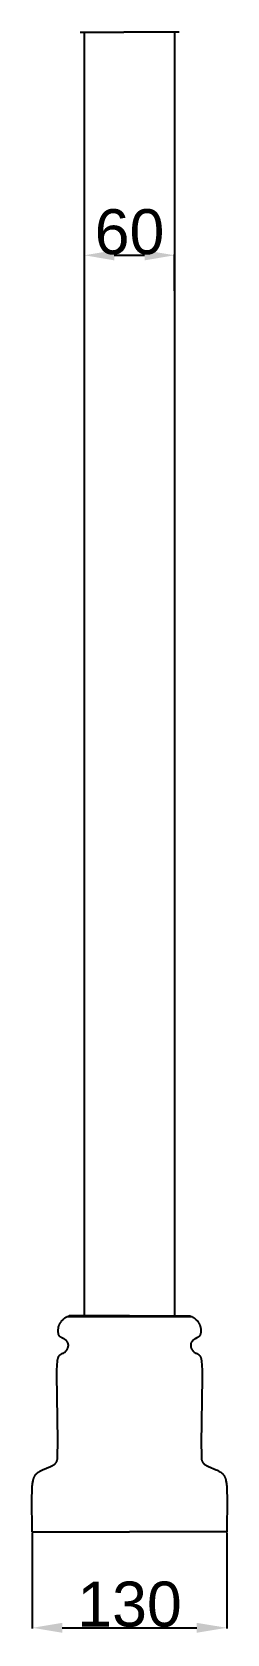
# Model space of a CAD drawing. Header units: millimetres. Extents: x -1576 to 3664, y -445 to 3215.
# Drawn here: x -394 to -264, y 1561 to 2629 of the extents above; entities that cross this region are included whole.
import ezdxf

# ---------------------------------------------------------------- set-up
doc = ezdxf.new("R2010")
doc.units = ezdxf.units.MM
doc.header["$MEASUREMENT"] = 0
doc.layers.add('Domyślny', color=7, linetype='Continuous', true_color=0x000000)
doc.layers.add('Utwórz2D linie widoczne', color=7, linetype='Continuous', true_color=0x000000)
doc.styles.add('Arial', font='arial.ttf')
doc.dimstyles.new('Domyślny', dxfattribs={"dimtxt": 30, "dimasz": 20, "dimexe": 0.5, "dimexo": 0.5, "dimgap": 0.25, "dimtad": 1, "dimtoh": 1, "dimdec": 0, "dimzin": 1, "dimdsep": 46, "dimtxsty": 'Arial', "dimcen": 0.5, "dimazin": 0, "dimtfac": 1, "dimtdec": 4, "dimtix": 1, "dimtmove": 1, "dimatfit": 3, "dimfxl": 0, "dimtolj": 1, "dimtzin": 1, "dimarcsym": 0})

# ---------------------------------------------------------------- blocks, each defined once
blk = doc.blocks.new('*D4')
at = {"layer": 'Defpoints', "color": 0}
for p in [(-394, 1629), (-264, 1629), (-264, 1565)]:
    blk.add_point(p, dxfattribs=at)
at = {"layer": 'Domyślny', "color": 0, "lineweight": -2}
for p, q in [((-394, 1628.5), (-394, 1564.5)), ((-264, 1628.5), (-264, 1564.5)), ((-374, 1565), (-284, 1565))]:
    blk.add_line(p, q, dxfattribs=at)
at = {"layer": 'Domyślny', "color": 0}
for points in [[(-374, 1568.3), (-374, 1561.7), (-394, 1565)], [(-284, 1561.7), (-284, 1568.3), (-264, 1565)]]:
    blk.add_solid(points, dxfattribs=at)
at = {"layer": 'Domyślny', "color": 0, "insert": (-329, 1580.6), "char_height": 30, "attachment_point": 5, "style": 'Arial'}
blk.add_mtext('\\A1;130', dxfattribs=at)
blk = doc.blocks.new('*D5')
at = {"layer": 'Defpoints', "color": 0}
for p in [(-298.9, 2480.2), (-359.2, 2456), (-298.9, 2456)]:
    blk.add_point(p, dxfattribs=at)
at = {"layer": 'Domyślny', "color": 0, "lineweight": -2}
for p, q in [((-359.2, 2456.5), (-359.2, 2480.7)), ((-339.2, 2480.2), (-318.9, 2480.2)), ((-298.9, 2456.5), (-298.9, 2480.7))]:
    blk.add_line(p, q, dxfattribs=at)
at = {"layer": 'Domyślny', "color": 0}
for points in [[(-339.2, 2483.5), (-339.2, 2476.8), (-359.2, 2480.2)], [(-318.9, 2476.8), (-318.9, 2483.5), (-298.9, 2480.2)]]:
    blk.add_solid(points, dxfattribs=at)
at = {"layer": 'Domyślny', "color": 0, "insert": (-329, 2495.7), "char_height": 30, "attachment_point": 5, "style": 'Arial'}
blk.add_mtext('\\A1;60', dxfattribs=at)

msp = doc.modelspace()

# ---------------------------------------------------------------- linework, layer by layer
at = {"layer": 'Utwórz2D linie widoczne'}
for p, q in [((-362.1, 2629), (-362.1, 2629)), ((-362.1, 2629), (-362.1, 2629)), ((-362.1, 2629), (-362.1, 2629)), ((-362.1, 2629), (-362, 2629)), ((-362, 2629), (-361.9, 2629)), ((-361.9, 2629), (-361.2, 2629)), ((-361.2, 2629), (-358.8, 2629)), ((-359.2, 1773), (-359.2, 2629)), ((-358.8, 2629), (-350.7, 2629)), ((-350.7, 2629), (-332.8, 2629)), ((-295.9, 2629), (-332.8, 2629)), ((-298.9, 2629), (-298.9, 1773)), ((-376.7, 1764.1), (-376.6, 1764.4)), ((-376.7, 1763.9), (-376.7, 1764.1)), ((-376.7, 1763.7), (-376.7, 1763.9)), ((-376.7, 1763.5), (-376.7, 1763.7)), ((-376.7, 1763.2), (-376.7, 1763.5)), ((-376.7, 1763), (-376.7, 1763.2)), ((-376.7, 1762.8), (-376.7, 1763)), ((-376.7, 1762.6), (-376.7, 1762.8)), ((-376.7, 1762.4), (-376.7, 1762.6)), ((-376.6, 1764.8), (-376.5, 1765.1)), ((-376.6, 1764.6), (-376.6, 1764.8)), ((-376.6, 1764.4), (-376.6, 1764.6)), ((-376.5, 1765.3), (-376.4, 1765.5)), ((-376.5, 1765.1), (-376.5, 1765.3)), ((-376.4, 1765.8), (-376.3, 1766)), ((-376.4, 1765.5), (-376.4, 1765.8)), ((-376.3, 1766), (-376.2, 1766.3)), ((-376.2, 1766.3), (-376.1, 1766.5)), ((-376.1, 1766.7), (-376, 1767)), ((-376.1, 1766.5), (-376.1, 1766.7)), ((-376, 1767), (-375.9, 1767.2)), ((-375.9, 1767.2), (-375.7, 1767.5)), ((-375.7, 1767.5), (-375.6, 1767.7)), ((-375.6, 1767.7), (-375.5, 1767.9)), ((-375.5, 1767.9), (-375.4, 1768.2)), ((-375.4, 1768.2), (-375.2, 1768.4)), ((-375.2, 1768.4), (-375.1, 1768.6)), ((-375.1, 1768.6), (-375, 1768.9)), ((-375, 1768.9), (-374.8, 1769.1)), ((-374.8, 1769.1), (-374.6, 1769.3)), ((-374.6, 1769.3), (-374.5, 1769.6)), ((-374.5, 1769.6), (-374.3, 1769.8)), ((-374.3, 1769.8), (-374.1, 1770)), ((-374.1, 1770), (-373.9, 1770.2)), ((-373.9, 1770.2), (-373.7, 1770.4)), ((-373.7, 1770.4), (-373.5, 1770.6)), ((-373.5, 1770.6), (-373.2, 1770.8)), ((-373.2, 1770.8), (-373, 1771)), ((-373, 1771), (-372.8, 1771.2)), ((-372.8, 1771.2), (-372.5, 1771.4)), ((-372.5, 1771.4), (-372.3, 1771.6)), ((-372.3, 1771.6), (-372, 1771.8)), ((-372, 1771.8), (-371.7, 1772)), ((-371.7, 1772), (-371.5, 1772.1)), ((-371.5, 1772.1), (-371.2, 1772.3)), ((-371.2, 1772.3), (-370.9, 1772.5)), ((-370.9, 1772.5), (-370.5, 1772.6)), ((-370.5, 1772.6), (-369.3, 1773)), ((-370.5, 1772.6), (-329, 1772.6)), ((-329, 1773), (-369.3, 1773)), ((-329, 1773), (-288.7, 1773)), ((-329, 1772.6), (-287.5, 1772.6)), ((-288.7, 1773), (-287.5, 1772.6)), ((-287.5, 1772.6), (-287.2, 1772.5)), ((-287.2, 1772.5), (-286.9, 1772.3)), ((-286.9, 1772.3), (-286.6, 1772.1)), ((-286.6, 1772.1), (-286.3, 1772)), ((-286.3, 1772), (-286, 1771.8)), ((-286, 1771.8), (-285.8, 1771.6)), ((-285.8, 1771.6), (-285.5, 1771.4)), ((-285.5, 1771.4), (-285.3, 1771.2)), ((-285.3, 1771.2), (-285, 1771)), ((-285, 1771), (-284.8, 1770.8)), ((-284.8, 1770.8), (-284.6, 1770.6)), ((-284.6, 1770.6), (-284.4, 1770.4)), ((-284.4, 1770.4), (-284.1, 1770.2)), ((-284.1, 1770.2), (-284, 1770)), ((-284, 1770), (-283.8, 1769.8)), ((-283.8, 1769.8), (-283.6, 1769.6)), ((-283.6, 1769.6), (-283.4, 1769.3)), ((-283.4, 1769.3), (-283.2, 1769.1)), ((-283.2, 1769.1), (-283.1, 1768.9)), ((-283.1, 1768.9), (-282.9, 1768.6)), ((-282.9, 1768.6), (-282.8, 1768.4)), ((-282.8, 1768.4), (-282.7, 1768.2)), ((-282.7, 1768.2), (-282.5, 1767.9)), ((-282.5, 1767.9), (-282.4, 1767.7)), ((-282.4, 1767.7), (-282.3, 1767.5)), ((-282.3, 1767.5), (-282.2, 1767.2)), ((-282.2, 1767.2), (-282.1, 1767)), ((-282.1, 1767), (-282, 1766.7)), ((-282, 1766.7), (-281.9, 1766.5)), ((-281.9, 1766.5), (-281.8, 1766.3)), ((-281.8, 1766.3), (-281.7, 1766)), ((-281.7, 1766), (-281.7, 1765.8)), ((-281.7, 1765.8), (-281.6, 1765.5)), ((-281.6, 1765.5), (-281.6, 1765.3)), ((-281.6, 1765.3), (-281.5, 1765.1)), ((-281.5, 1765.1), (-281.5, 1764.8)), ((-281.5, 1764.8), (-281.4, 1764.6)), ((-281.4, 1764.6), (-281.4, 1764.4)), ((-281.4, 1764.4), (-281.4, 1764.1)), ((-281.4, 1764.1), (-281.3, 1763.9)), ((-281.3, 1763.9), (-281.3, 1763.7)), ((-281.3, 1763.7), (-281.3, 1763.5)), ((-281.3, 1763.5), (-281.3, 1763.2)), ((-281.3, 1763.2), (-281.3, 1763)), ((-281.3, 1763), (-281.3, 1762.8)), ((-281.3, 1762.8), (-281.3, 1762.6)), ((-281.3, 1762.6), (-281.3, 1762.4)), ((-376.7, 1762.2), (-376.7, 1762.4)), ((-376.7, 1762), (-376.7, 1762.2)), ((-376.7, 1761.8), (-376.7, 1762)), ((-376.6, 1761.6), (-376.7, 1761.8)), ((-376.6, 1761.4), (-376.6, 1761.6)), ((-376.5, 1761.2), (-376.6, 1761.4)), ((-376.5, 1761), (-376.5, 1761.2)), ((-376.5, 1760.9), (-376.5, 1761)), ((-376.4, 1760.7), (-376.5, 1760.9)), ((-376.4, 1760.5), (-376.4, 1760.7)), ((-376.3, 1760.4), (-376.4, 1760.5)), ((-376.2, 1760.2), (-376.3, 1760.4)), ((-376.2, 1760.1), (-376.2, 1760.2)), ((-376.2, 1760.2), (-376.2, 1760.2)), ((-376.1, 1760), (-376.2, 1760.1)), ((-376.1, 1759.9), (-376.1, 1760)), ((-376.1, 1760), (-376.1, 1760)), ((-376, 1759.8), (-376.1, 1759.9)), ((-376, 1759.7), (-376, 1759.8)), ((-376, 1759.8), (-376, 1759.8)), ((-375.9, 1759.7), (-376, 1759.7)), ((-375.9, 1759.6), (-375.9, 1759.7)), ((-375.8, 1759.5), (-375.9, 1759.6)), ((-375.7, 1759.4), (-375.8, 1759.5)), ((-375.8, 1759.5), (-375.8, 1759.5)), ((-375.7, 1759.3), (-375.7, 1759.4)), ((-375.6, 1759.3), (-375.7, 1759.3)), ((-375.6, 1759.2), (-375.6, 1759.3)), ((-375.5, 1759.2), (-375.6, 1759.2)), ((-375.5, 1759.1), (-375.5, 1759.2)), ((-375.4, 1759.1), (-375.5, 1759.1)), ((-375.3, 1759), (-375.4, 1759.1)), ((-375.2, 1758.9), (-375.3, 1759)), ((-375.3, 1759), (-375.3, 1759)), ((-375.1, 1758.8), (-375.2, 1758.9)), ((-374.9, 1758.7), (-375.1, 1758.8)), ((-374.8, 1758.6), (-374.9, 1758.7)), ((-374.6, 1758.5), (-374.8, 1758.6)), ((-374.2, 1758.3), (-374.6, 1758.5)), ((-373, 1757.7), (-374.2, 1758.3)), ((-372.6, 1757.5), (-373, 1757.7)), ((-372.4, 1757.4), (-372.6, 1757.5)), ((-372.2, 1757.3), (-372.4, 1757.4)), ((-372, 1757.1), (-372.2, 1757.3)), ((-371.9, 1757.1), (-372, 1757.1)), ((-371.9, 1757), (-371.9, 1757.1)), ((-371.8, 1756.9), (-371.9, 1757)), ((-371.7, 1756.9), (-371.8, 1756.9)), ((-371.6, 1756.8), (-371.7, 1756.9)), ((-371.5, 1756.7), (-371.6, 1756.8)), ((-371.4, 1756.7), (-371.5, 1756.7)), ((-371.4, 1756.6), (-371.4, 1756.7)), ((-371.3, 1756.5), (-371.4, 1756.6)), ((-371.2, 1756.5), (-371.3, 1756.5)), ((-371.1, 1756.4), (-371.2, 1756.5)), ((-371.1, 1756.3), (-371.1, 1756.4)), ((-371, 1756.2), (-371.1, 1756.3)), ((-370.9, 1756.2), (-371, 1756.2)), ((-370.9, 1756.1), (-370.9, 1756.2)), ((-370.8, 1756), (-370.9, 1756.1)), ((-370.7, 1755.9), (-370.8, 1756)), ((-370.7, 1755.8), (-370.7, 1755.9)), ((-370.6, 1755.7), (-370.7, 1755.8)), ((-370.5, 1755.6), (-370.6, 1755.7)), ((-370.4, 1755.5), (-370.5, 1755.6)), ((-370.4, 1755.3), (-370.4, 1755.5)), ((-370.3, 1755.2), (-370.4, 1755.3)), ((-370.3, 1755.1), (-370.3, 1755.2)), ((-370.2, 1755), (-370.3, 1755.1)), ((-370.2, 1754.8), (-370.2, 1755)), ((-370.1, 1754.7), (-370.2, 1754.8)), ((-370.2, 1751.8), (-370.1, 1751.9)), ((-370.2, 1751.7), (-370.2, 1751.8)), ((-370.1, 1754.6), (-370.1, 1754.7)), ((-370, 1754.4), (-370.1, 1754.6)), ((-370.1, 1752.2), (-370, 1752.3)), ((-370.1, 1752), (-370.1, 1752.2)), ((-370.1, 1751.9), (-370.1, 1752)), ((-370, 1754.3), (-370, 1754.4)), ((-370, 1754.2), (-370, 1754.3)), ((-370, 1754), (-370, 1754.2)), ((-369.9, 1753.9), (-370, 1754)), ((-370, 1752.7), (-369.9, 1752.8)), ((-370, 1752.6), (-370, 1752.7)), ((-370, 1752.4), (-370, 1752.6)), ((-370, 1752.3), (-370, 1752.4)), ((-369.9, 1753.8), (-369.9, 1753.9)), ((-369.9, 1753.6), (-369.9, 1753.8)), ((-369.9, 1753.5), (-369.9, 1753.6)), ((-369.9, 1753.4), (-369.9, 1753.5)), ((-369.9, 1753.2), (-369.9, 1753.4)), ((-369.9, 1753.1), (-369.9, 1753.2)), ((-369.9, 1753), (-369.9, 1753.1)), ((-369.9, 1752.8), (-369.9, 1753)), ((-288, 1754.3), (-288.1, 1754.2)), ((-288.1, 1754.2), (-288.1, 1754)), ((-288.1, 1754), (-288.1, 1753.9)), ((-288.1, 1753.9), (-288.1, 1753.8)), ((-288.1, 1753.8), (-288.1, 1753.6)), ((-288.1, 1753.6), (-288.1, 1753.5)), ((-288.1, 1753.5), (-288.1, 1753.4)), ((-288.1, 1753.4), (-288.1, 1753.2)), ((-288.1, 1753.2), (-288.1, 1753.1)), ((-288.1, 1753.1), (-288.1, 1753)), ((-288.1, 1753), (-288.1, 1752.8)), ((-288.1, 1752.8), (-288.1, 1752.7)), ((-288.1, 1752.7), (-288.1, 1752.6)), ((-288.1, 1752.6), (-288, 1752.4)), ((-287.9, 1754.7), (-288, 1754.6)), ((-288, 1754.6), (-288, 1754.4)), ((-288, 1754.4), (-288, 1754.3)), ((-288, 1752.4), (-288, 1752.3)), ((-288, 1752.3), (-288, 1752.2)), ((-288, 1752.2), (-287.9, 1752)), ((-287.8, 1755), (-287.9, 1754.8)), ((-287.9, 1754.8), (-287.9, 1754.7)), ((-287.9, 1752), (-287.9, 1751.9)), ((-287.9, 1751.9), (-287.9, 1751.8)), ((-287.9, 1751.8), (-287.8, 1751.7)), ((-287.7, 1755.2), (-287.8, 1755.1)), ((-287.8, 1755.1), (-287.8, 1755)), ((-287.6, 1755.5), (-287.7, 1755.3)), ((-287.7, 1755.3), (-287.7, 1755.2)), ((-287.5, 1755.6), (-287.6, 1755.5)), ((-287.4, 1755.7), (-287.5, 1755.6)), ((-287.3, 1755.9), (-287.4, 1755.8)), ((-287.4, 1755.8), (-287.4, 1755.7)), ((-287.2, 1756), (-287.3, 1755.9)), ((-287.1, 1756.2), (-287.2, 1756.1)), ((-287.2, 1756.1), (-287.2, 1756)), ((-287, 1756.2), (-287.1, 1756.2)), ((-286.9, 1756.4), (-287, 1756.3)), ((-287, 1756.3), (-287, 1756.2)), ((-286.8, 1756.5), (-286.9, 1756.4)), ((-286.7, 1756.6), (-286.8, 1756.5)), ((-286.8, 1756.5), (-286.8, 1756.5)), ((-286.6, 1756.7), (-286.7, 1756.6)), ((-286.5, 1756.7), (-286.6, 1756.7)), ((-286.4, 1756.8), (-286.5, 1756.7)), ((-286.3, 1756.9), (-286.4, 1756.9)), ((-286.4, 1756.9), (-286.4, 1756.8)), ((-286.2, 1757), (-286.3, 1756.9)), ((-286.1, 1757.1), (-286.2, 1757)), ((-286, 1757.1), (-286.1, 1757.1)), ((-285.8, 1757.3), (-286, 1757.1)), ((-285.6, 1757.4), (-285.8, 1757.3)), ((-285.4, 1757.5), (-285.6, 1757.4)), ((-285, 1757.7), (-285.4, 1757.5)), ((-283.9, 1758.3), (-285, 1757.7)), ((-283.5, 1758.5), (-283.9, 1758.3)), ((-283.3, 1758.6), (-283.5, 1758.5)), ((-283.1, 1758.7), (-283.3, 1758.6)), ((-283, 1758.8), (-283.1, 1758.7)), ((-282.8, 1758.9), (-283, 1758.8)), ((-282.7, 1759), (-282.8, 1759)), ((-282.8, 1759), (-282.8, 1758.9)), ((-282.6, 1759.1), (-282.7, 1759)), ((-282.5, 1759.2), (-282.6, 1759.1)), ((-282.6, 1759.1), (-282.6, 1759.1)), ((-282.4, 1759.3), (-282.5, 1759.2)), ((-282.5, 1759.2), (-282.5, 1759.2)), ((-282.3, 1759.4), (-282.4, 1759.3)), ((-282.4, 1759.3), (-282.4, 1759.3)), ((-282.2, 1759.5), (-282.3, 1759.4)), ((-282.1, 1759.6), (-282.2, 1759.5)), ((-282.2, 1759.5), (-282.2, 1759.5)), ((-282, 1759.8), (-282.1, 1759.7)), ((-282.1, 1759.7), (-282.1, 1759.7)), ((-282.1, 1759.7), (-282.1, 1759.6)), ((-281.9, 1760), (-282, 1759.9)), ((-282, 1759.9), (-282, 1759.8)), ((-282, 1759.8), (-282, 1759.8)), ((-281.8, 1760.2), (-281.9, 1760.1)), ((-281.9, 1760.1), (-281.9, 1760)), ((-281.9, 1760), (-281.9, 1760)), ((-281.7, 1760.4), (-281.8, 1760.2)), ((-281.8, 1760.2), (-281.8, 1760.2)), ((-281.6, 1760.7), (-281.7, 1760.5)), ((-281.7, 1760.5), (-281.7, 1760.4)), ((-281.5, 1761), (-281.6, 1760.9)), ((-281.6, 1760.9), (-281.6, 1760.7)), ((-281.4, 1761.6), (-281.5, 1761.4)), ((-281.5, 1761.4), (-281.5, 1761.2)), ((-281.5, 1761.2), (-281.5, 1761)), ((-281.3, 1762.2), (-281.4, 1762)), ((-281.4, 1762), (-281.4, 1761.8)), ((-281.4, 1761.8), (-281.4, 1761.6)), ((-281.3, 1762.4), (-281.3, 1762.2)), ((-377.3, 1740.7), (-377.2, 1742.2)), ((-377.2, 1742.7), (-377.1, 1743.2)), ((-377.2, 1742.2), (-377.2, 1742.7)), ((-377.1, 1743.7), (-377, 1743.9)), ((-377.1, 1743.4), (-377.1, 1743.7)), ((-377.1, 1743.2), (-377.1, 1743.4)), ((-377, 1744.2), (-376.9, 1744.4)), ((-377, 1743.9), (-377, 1744.2)), ((-376.9, 1744.4), (-376.8, 1744.6)), ((-376.8, 1744.9), (-376.7, 1745.1)), ((-376.8, 1744.6), (-376.8, 1744.9)), ((-376.7, 1745.2), (-376.6, 1745.3)), ((-376.7, 1745.1), (-376.7, 1745.2)), ((-376.6, 1745.4), (-376.5, 1745.5)), ((-376.6, 1745.3), (-376.6, 1745.4)), ((-376.5, 1745.6), (-376.4, 1745.7)), ((-376.5, 1745.5), (-376.5, 1745.6)), ((-376.4, 1745.8), (-376.3, 1745.9)), ((-376.4, 1745.7), (-376.4, 1745.8)), ((-376.3, 1746), (-376.2, 1746.1)), ((-376.3, 1745.9), (-376.3, 1746)), ((-376.2, 1746.1), (-376.1, 1746.2)), ((-376.1, 1746.3), (-376, 1746.4)), ((-376.1, 1746.2), (-376.1, 1746.3)), ((-376, 1746.4), (-375.9, 1746.5)), ((-375.9, 1746.6), (-375.8, 1746.7)), ((-375.9, 1746.5), (-375.9, 1746.6)), ((-375.8, 1746.7), (-375.7, 1746.8)), ((-375.7, 1746.8), (-375.6, 1746.9)), ((-375.6, 1746.9), (-375.5, 1747)), ((-375.6, 1746.9), (-375.6, 1746.9)), ((-375.5, 1747), (-375.4, 1747.1)), ((-375.4, 1747.1), (-375.3, 1747.2)), ((-375.3, 1747.2), (-375.2, 1747.2)), ((-375.2, 1747.2), (-375.1, 1747.3)), ((-375.1, 1747.3), (-375, 1747.4)), ((-375, 1747.4), (-374.9, 1747.4)), ((-374.9, 1747.4), (-374.8, 1747.5)), ((-374.8, 1747.5), (-374.7, 1747.6)), ((-374.7, 1747.6), (-374.6, 1747.6)), ((-374.6, 1747.6), (-374.5, 1747.7)), ((-374.5, 1747.7), (-374.3, 1747.8)), ((-374.3, 1747.8), (-373.6, 1748.1)), ((-373.6, 1748.1), (-373.3, 1748.2)), ((-373.3, 1748.2), (-373.2, 1748.2)), ((-373.2, 1748.2), (-373.1, 1748.3)), ((-373.1, 1748.3), (-373, 1748.4)), ((-373, 1748.4), (-372.9, 1748.4)), ((-372.9, 1748.4), (-372.8, 1748.5)), ((-372.8, 1748.5), (-372.7, 1748.6)), ((-372.7, 1748.6), (-372.6, 1748.6)), ((-372.6, 1748.6), (-372.4, 1748.7)), ((-372.4, 1748.7), (-372.3, 1748.8)), ((-372.3, 1748.8), (-372.2, 1748.9)), ((-372.2, 1748.9), (-372.1, 1748.9)), ((-372.1, 1748.9), (-372, 1749)), ((-372, 1749), (-371.9, 1749.1)), ((-371.9, 1749.1), (-371.8, 1749.2)), ((-371.8, 1749.2), (-371.7, 1749.3)), ((-371.7, 1749.4), (-371.6, 1749.5)), ((-371.7, 1749.3), (-371.7, 1749.4)), ((-371.6, 1749.5), (-371.5, 1749.6)), ((-371.5, 1749.6), (-371.4, 1749.7)), ((-371.4, 1749.7), (-371.3, 1749.8)), ((-371.3, 1749.8), (-371.2, 1749.9)), ((-371.2, 1749.9), (-371.1, 1750)), ((-371.1, 1750), (-371, 1750.1)), ((-371, 1750.2), (-370.9, 1750.3)), ((-371, 1750.1), (-371, 1750.2)), ((-370.9, 1750.3), (-370.8, 1750.4)), ((-370.8, 1750.4), (-370.7, 1750.6)), ((-370.7, 1750.7), (-370.6, 1750.8)), ((-370.7, 1750.6), (-370.7, 1750.7)), ((-370.6, 1750.8), (-370.5, 1750.9)), ((-370.5, 1751), (-370.4, 1751.2)), ((-370.5, 1750.9), (-370.5, 1751)), ((-370.4, 1751.3), (-370.3, 1751.4)), ((-370.4, 1751.2), (-370.4, 1751.3)), ((-370.3, 1751.5), (-370.2, 1751.7)), ((-370.3, 1751.4), (-370.3, 1751.5)), ((-287.8, 1751.7), (-287.8, 1751.5)), ((-287.8, 1751.5), (-287.7, 1751.4)), ((-287.7, 1751.4), (-287.7, 1751.3)), ((-287.7, 1751.3), (-287.6, 1751.2)), ((-287.6, 1751.2), (-287.6, 1751)), ((-287.6, 1751), (-287.5, 1750.9)), ((-287.5, 1750.9), (-287.4, 1750.8)), ((-287.4, 1750.8), (-287.4, 1750.7)), ((-287.4, 1750.7), (-287.3, 1750.6)), ((-287.3, 1750.6), (-287.2, 1750.4)), ((-287.2, 1750.4), (-287.1, 1750.3)), ((-287.1, 1750.3), (-287.1, 1750.2)), ((-287.1, 1750.2), (-287, 1750.1)), ((-287, 1750.1), (-286.9, 1750)), ((-286.9, 1750), (-286.8, 1749.9)), ((-286.8, 1749.9), (-286.7, 1749.8)), ((-286.7, 1749.8), (-286.7, 1749.7)), ((-286.7, 1749.7), (-286.6, 1749.6)), ((-286.6, 1749.6), (-286.5, 1749.5)), ((-286.5, 1749.5), (-286.4, 1749.4)), ((-286.4, 1749.4), (-286.3, 1749.3)), ((-286.3, 1749.3), (-286.2, 1749.2)), ((-286.2, 1749.2), (-286.1, 1749.1)), ((-286.1, 1749.1), (-286, 1749)), ((-286, 1749), (-285.9, 1748.9)), ((-285.9, 1748.9), (-285.8, 1748.9)), ((-285.8, 1748.9), (-285.7, 1748.8)), ((-285.7, 1748.8), (-285.6, 1748.7)), ((-285.6, 1748.7), (-285.5, 1748.6)), ((-285.5, 1748.6), (-285.4, 1748.6)), ((-285.4, 1748.6), (-285.3, 1748.5)), ((-285.3, 1748.5), (-285.2, 1748.4)), ((-285.2, 1748.4), (-285, 1748.4)), ((-285, 1748.4), (-284.9, 1748.3)), ((-284.9, 1748.3), (-284.8, 1748.2)), ((-284.8, 1748.2), (-284.7, 1748.2)), ((-284.7, 1748.2), (-284.5, 1748.1)), ((-284.5, 1748.1), (-283.8, 1747.8)), ((-283.8, 1747.8), (-283.6, 1747.7)), ((-283.6, 1747.7), (-283.4, 1747.6)), ((-283.4, 1747.6), (-283.3, 1747.6)), ((-283.3, 1747.6), (-283.2, 1747.5)), ((-283.2, 1747.5), (-283.1, 1747.4)), ((-283.1, 1747.4), (-283, 1747.4)), ((-283, 1747.4), (-282.9, 1747.3)), ((-282.9, 1747.3), (-282.8, 1747.2)), ((-282.8, 1747.2), (-282.7, 1747.2)), ((-282.7, 1747.2), (-282.6, 1747.1)), ((-282.6, 1747.1), (-282.6, 1747)), ((-282.6, 1747), (-282.5, 1746.9)), ((-282.5, 1746.9), (-282.4, 1746.9)), ((-282.4, 1746.9), (-282.3, 1746.8)), ((-282.3, 1746.8), (-282.2, 1746.7)), ((-282.2, 1746.7), (-282.2, 1746.6)), ((-282.2, 1746.6), (-282.1, 1746.5)), ((-282.1, 1746.5), (-282, 1746.4)), ((-282, 1746.4), (-282, 1746.3)), ((-282, 1746.3), (-281.9, 1746.2)), ((-281.9, 1746.2), (-281.8, 1746.1)), ((-281.8, 1746.1), (-281.8, 1746)), ((-281.8, 1746), (-281.7, 1745.9)), ((-281.7, 1745.9), (-281.7, 1745.8)), ((-281.7, 1745.8), (-281.6, 1745.7)), ((-281.6, 1745.7), (-281.6, 1745.6)), ((-281.6, 1745.6), (-281.5, 1745.5)), ((-281.5, 1745.5), (-281.5, 1745.4)), ((-281.5, 1745.4), (-281.4, 1745.3)), ((-281.4, 1745.3), (-281.4, 1745.2)), ((-281.4, 1745.2), (-281.3, 1745.1)), ((-281.3, 1745.1), (-281.3, 1744.9)), ((-281.3, 1744.9), (-281.2, 1744.6)), ((-281.2, 1744.6), (-281.1, 1744.4)), ((-281.1, 1744.4), (-281.1, 1744.2)), ((-281.1, 1744.2), (-281, 1743.9)), ((-281, 1743.9), (-281, 1743.7)), ((-281, 1743.7), (-280.9, 1743.4)), ((-280.9, 1743.4), (-280.9, 1743.2)), ((-280.9, 1743.2), (-280.8, 1742.7)), ((-280.8, 1742.7), (-280.8, 1742.2)), ((-280.8, 1742.2), (-280.7, 1740.7)), ((-377.6, 1735.9), (-377.3, 1740.7)), ((-377.6, 1733.7), (-377.6, 1735.9)), ((-377, 1689.9), (-377.6, 1733.7)), ((-280.4, 1731.4), (-281, 1687.9)), ((-280.7, 1740.7), (-280.5, 1735.9)), ((-280.5, 1735.9), (-280.4, 1731.4)), ((-377, 1686), (-377, 1689.9)), ((-281, 1687.9), (-281, 1686)), ((-377.3, 1677.1), (-377.2, 1677.2)), ((-377.3, 1677), (-377.3, 1677.1)), ((-377.2, 1682.5), (-377, 1686)), ((-377.2, 1682.1), (-377.2, 1682.5)), ((-377.2, 1681.5), (-377.2, 1682.1)), ((-377.1, 1679.3), (-377.2, 1681.5)), ((-377.2, 1677.7), (-377.1, 1678)), ((-377.2, 1677.5), (-377.2, 1677.7)), ((-377.2, 1677.3), (-377.2, 1677.5)), ((-377.2, 1677.2), (-377.2, 1677.3)), ((-377.1, 1678.8), (-377.1, 1679.3)), ((-377.1, 1678.5), (-377.1, 1678.8)), ((-377.1, 1678.3), (-377.1, 1678.5)), ((-377.1, 1678), (-377.1, 1678.3)), ((-281, 1686), (-280.8, 1682.5)), ((-280.8, 1681.5), (-280.9, 1679.3)), ((-280.9, 1679.3), (-280.9, 1678.8)), ((-280.9, 1678.8), (-280.9, 1678.5)), ((-280.9, 1678.5), (-280.9, 1678.3)), ((-280.9, 1678.3), (-280.9, 1678)), ((-280.9, 1678), (-280.9, 1677.7)), ((-280.9, 1677.7), (-280.8, 1677.5)), ((-280.8, 1682.5), (-280.8, 1682.1)), ((-280.8, 1682.1), (-280.8, 1681.5)), ((-280.8, 1677.5), (-280.8, 1677.3)), ((-280.8, 1677.3), (-280.8, 1677.2)), ((-280.8, 1677.2), (-280.8, 1677.1)), ((-280.8, 1677.1), (-280.8, 1677)), ((-392.3, 1666.3), (-392.2, 1666.5)), ((-392.2, 1666.5), (-392.1, 1666.7)), ((-392.1, 1666.7), (-392, 1666.9)), ((-392, 1666.9), (-391.8, 1667)), ((-391.8, 1667), (-391.7, 1667.2)), ((-391.7, 1667.2), (-391.6, 1667.4)), ((-391.6, 1667.4), (-391.4, 1667.5)), ((-391.4, 1667.5), (-391.3, 1667.7)), ((-391.3, 1667.7), (-391.2, 1667.8)), ((-391.2, 1667.8), (-391, 1668)), ((-391, 1668), (-390.9, 1668.1)), ((-390.9, 1668.1), (-390.7, 1668.2)), ((-390.7, 1668.2), (-390.5, 1668.4)), ((-390.5, 1668.4), (-390.4, 1668.5)), ((-390.4, 1668.5), (-390.2, 1668.6)), ((-390.2, 1668.6), (-390, 1668.8)), ((-390, 1668.8), (-389.9, 1668.9)), ((-389.9, 1668.9), (-389.7, 1669)), ((-389.7, 1669), (-389.5, 1669.1)), ((-389.5, 1669.1), (-389.3, 1669.2)), ((-389.3, 1669.2), (-388.9, 1669.5)), ((-388.9, 1669.5), (-388.5, 1669.7)), ((-388.5, 1669.7), (-388.1, 1669.9)), ((-388.1, 1669.9), (-387.6, 1670.1)), ((-387.6, 1670.1), (-387.2, 1670.3)), ((-387.2, 1670.3), (-381.9, 1672.5)), ((-381.9, 1672.5), (-381.4, 1672.8)), ((-381.4, 1672.8), (-380.9, 1673)), ((-380.9, 1673), (-380.5, 1673.2)), ((-380.5, 1673.2), (-380.3, 1673.4)), ((-380.3, 1673.4), (-380, 1673.5)), ((-380, 1673.5), (-379.8, 1673.6)), ((-379.8, 1673.6), (-379.6, 1673.7)), ((-379.6, 1673.7), (-379.4, 1673.9)), ((-379.4, 1673.9), (-379.2, 1674)), ((-379.2, 1674), (-379.1, 1674.1)), ((-379.1, 1674.1), (-379, 1674.2)), ((-379, 1674.2), (-378.9, 1674.3)), ((-378.9, 1674.3), (-378.7, 1674.4)), ((-378.7, 1674.4), (-378.6, 1674.5)), ((-378.6, 1674.5), (-378.5, 1674.6)), ((-378.5, 1674.6), (-378.4, 1674.7)), ((-378.4, 1674.7), (-378.3, 1674.8)), ((-378.3, 1674.8), (-378.2, 1674.9)), ((-378.2, 1675), (-378.1, 1675.2)), ((-378.2, 1674.9), (-378.2, 1675)), ((-378.1, 1675.2), (-378, 1675.3)), ((-378, 1675.3), (-377.9, 1675.4)), ((-377.9, 1675.5), (-377.8, 1675.6)), ((-377.9, 1675.4), (-377.9, 1675.5)), ((-377.8, 1675.6), (-377.7, 1675.7)), ((-377.7, 1675.9), (-377.6, 1676)), ((-377.7, 1675.7), (-377.7, 1675.9)), ((-377.6, 1676.1), (-377.5, 1676.2)), ((-377.6, 1676), (-377.6, 1676.1)), ((-377.5, 1676.3), (-377.4, 1676.5)), ((-377.5, 1676.2), (-377.5, 1676.3)), ((-377.4, 1676.6), (-377.3, 1676.7)), ((-377.4, 1676.5), (-377.4, 1676.6)), ((-377.3, 1676.8), (-377.3, 1677)), ((-377.3, 1676.7), (-377.3, 1676.8)), ((-280.8, 1677), (-280.7, 1676.8)), ((-280.7, 1676.8), (-280.7, 1676.7)), ((-280.7, 1676.7), (-280.7, 1676.6)), ((-280.7, 1676.6), (-280.6, 1676.5)), ((-280.6, 1676.5), (-280.6, 1676.3)), ((-280.6, 1676.3), (-280.5, 1676.2)), ((-280.5, 1676.2), (-280.5, 1676.1)), ((-280.5, 1676.1), (-280.4, 1676)), ((-280.4, 1676), (-280.4, 1675.9)), ((-280.4, 1675.9), (-280.3, 1675.7)), ((-280.3, 1675.7), (-280.3, 1675.6)), ((-280.3, 1675.6), (-280.2, 1675.5)), ((-280.2, 1675.5), (-280.1, 1675.4)), ((-280.1, 1675.4), (-280, 1675.3)), ((-280, 1675.3), (-280, 1675.2)), ((-280, 1675.2), (-279.9, 1675)), ((-279.9, 1675), (-279.8, 1674.9)), ((-279.8, 1674.9), (-279.7, 1674.8)), ((-279.7, 1674.8), (-279.6, 1674.7)), ((-279.6, 1674.7), (-279.5, 1674.6)), ((-279.5, 1674.6), (-279.4, 1674.5)), ((-279.4, 1674.5), (-279.3, 1674.4)), ((-279.3, 1674.4), (-279.2, 1674.3)), ((-279.2, 1674.3), (-279.1, 1674.2)), ((-279.1, 1674.2), (-278.9, 1674.1)), ((-278.9, 1674.1), (-278.8, 1674)), ((-278.8, 1674), (-278.6, 1673.9)), ((-278.6, 1673.9), (-278.4, 1673.7)), ((-278.4, 1673.7), (-278.2, 1673.6)), ((-278.2, 1673.6), (-278, 1673.5)), ((-278, 1673.5), (-277.8, 1673.4)), ((-277.8, 1673.4), (-277.6, 1673.2)), ((-277.6, 1673.2), (-277.1, 1673)), ((-277.1, 1673), (-276.6, 1672.8)), ((-276.6, 1672.8), (-276.1, 1672.5)), ((-276.1, 1672.5), (-271, 1670.4)), ((-271, 1670.4), (-270.1, 1670)), ((-270.1, 1670), (-269.8, 1669.8)), ((-269.8, 1669.8), (-269.5, 1669.7)), ((-269.5, 1669.7), (-269.2, 1669.5)), ((-269.2, 1669.5), (-268.8, 1669.3)), ((-268.8, 1669.3), (-268.5, 1669.1)), ((-268.5, 1669.1), (-268.2, 1668.9)), ((-268.2, 1668.9), (-267.9, 1668.7)), ((-267.9, 1668.7), (-267.8, 1668.6)), ((-267.8, 1668.6), (-267.7, 1668.5)), ((-267.7, 1668.5), (-267.5, 1668.4)), ((-267.5, 1668.4), (-267.3, 1668.2)), ((-267.3, 1668.2), (-267.2, 1668.1)), ((-267.2, 1668.1), (-267, 1668)), ((-267, 1668), (-266.9, 1667.8)), ((-266.9, 1667.8), (-266.7, 1667.7)), ((-266.7, 1667.7), (-266.6, 1667.5)), ((-266.6, 1667.5), (-266.5, 1667.4)), ((-266.5, 1667.4), (-266.3, 1667.2)), ((-266.3, 1667.2), (-266.2, 1667)), ((-266.2, 1667), (-266.1, 1666.9)), ((-266.1, 1666.9), (-265.9, 1666.7)), ((-265.9, 1666.7), (-265.8, 1666.5)), ((-265.8, 1666.5), (-265.7, 1666.3)), ((-394.3, 1651.2), (-394.1, 1656.7)), ((-394.1, 1656.7), (-394, 1659.4)), ((-394, 1659.4), (-393.9, 1660.6)), ((-393.9, 1660.6), (-393.8, 1661.2)), ((-393.8, 1661.2), (-393.7, 1661.8)), ((-393.7, 1661.8), (-393.6, 1662.4)), ((-393.6, 1662.4), (-393.5, 1663)), ((-393.5, 1663.3), (-393.4, 1663.6)), ((-393.5, 1663), (-393.5, 1663.3)), ((-393.4, 1663.6), (-393.3, 1663.8)), ((-393.3, 1664.1), (-393.2, 1664.4)), ((-393.3, 1663.8), (-393.3, 1664.1)), ((-393.2, 1664.4), (-393.1, 1664.6)), ((-393.1, 1664.6), (-393, 1664.8)), ((-393, 1664.8), (-392.9, 1665.1)), ((-392.9, 1665.1), (-392.8, 1665.3)), ((-392.8, 1665.3), (-392.7, 1665.5)), ((-392.7, 1665.5), (-392.6, 1665.7)), ((-392.6, 1665.7), (-392.5, 1665.9)), ((-392.5, 1665.9), (-392.4, 1666.1)), ((-392.4, 1666.1), (-392.3, 1666.3)), ((-265.7, 1666.3), (-265.6, 1666.1)), ((-265.6, 1666.1), (-265.5, 1665.9)), ((-265.5, 1665.9), (-265.4, 1665.7)), ((-265.4, 1665.7), (-265.3, 1665.5)), ((-265.3, 1665.5), (-265.2, 1665.3)), ((-265.2, 1665.3), (-265.1, 1665.1)), ((-265.1, 1665.1), (-265, 1664.8)), ((-265, 1664.8), (-264.9, 1664.6)), ((-264.9, 1664.6), (-264.9, 1664.4)), ((-264.9, 1664.4), (-264.8, 1664.1)), ((-264.8, 1664.1), (-264.7, 1663.8)), ((-264.7, 1663.8), (-264.6, 1663.6)), ((-264.6, 1663.6), (-264.6, 1663.3)), ((-264.6, 1663.3), (-264.5, 1663)), ((-264.5, 1663), (-264.4, 1662.4)), ((-264.4, 1662.4), (-264.3, 1661.8)), ((-264.3, 1661.8), (-264.2, 1661.2)), ((-264.2, 1661.2), (-264.2, 1660.6)), ((-264.2, 1660.6), (-264, 1659.4)), ((-264, 1659.4), (-263.9, 1656.7)), ((-263.9, 1656.7), (-263.8, 1651.2)), ((-394, 1629), (-394.3, 1651.2)), ((-263.8, 1651.2), (-264, 1629)), ((-394, 1629), (-329, 1629)), ((-264, 1629), (-329, 1629))]:
    msp.add_line(p, q, dxfattribs=at)

# ---------------------------------------------------------------- dimensions: what is measured, and where the dimension line sits
at = {"layer": 'Domyślny'}
for p1, p2, distance, picture, middle in [((-359.2, 2456), (-298.9, 2456), 24.1, '*D5', (-329, 2495.7)), ((-394, 1629), (-264, 1629), -64, '*D4', (-329, 1580.6))]:
    dim = msp.add_aligned_dim(p1=p1, p2=p2, distance=distance, dimstyle='Domyślny', dxfattribs=at)
    dim.commit()
    dim.dimension.update_dxf_attribs({"geometry": picture, "text_midpoint": middle})

doc.saveas('drawing.dxf')
